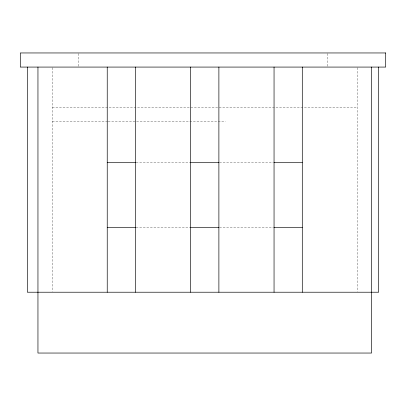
<?xml version="1.0" encoding="UTF-8"?>
<svg xmlns="http://www.w3.org/2000/svg" width="406" height="406" viewBox="0 0 406 406"><rect width="100%" height="100%" fill="white"/><g stroke="black" fill="none" stroke-linecap="round" stroke-linejoin="round"><path stroke-width="0.3" stroke-dasharray="2.03 1.52" d="M52.338 107.605L357.189 107.605M52.338 121.729L107.529 121.704M108.158 121.704L225.513 121.648M136.117 162.699L190.008 162.699M219.519 162.699L273.416 162.699M136.117 227.461L190.008 227.461M219.519 227.461L273.416 227.461M357.189 67.711L357.189 291.589M327.373 53.572L327.373 67.076M78.627 53.572L78.627 67.076M52.338 67.711L52.338 291.589"/><path stroke-width="0.61" d="M107.235 162.699L135.482 162.699M190.642 162.699L218.885 162.699M274.05 162.699L302.292 162.699M107.235 227.461L135.482 227.461M190.642 227.461L218.885 227.461M274.05 227.461L302.292 227.461M378.641 67.076L378.641 292.218L27.359 292.218L27.359 67.076M371.576 67.076L371.576 353.042L37.951 353.042L37.951 67.076M302.292 67.076L302.292 292.218M274.05 67.076L274.05 292.218M218.885 67.076L218.885 292.218M190.642 67.076L190.642 292.218M135.482 67.076L135.482 292.218M107.235 67.076L107.235 292.218M385.7 52.958L20.3 52.958L20.3 67.076L385.7 67.076L385.7 52.958"/></g></svg>
